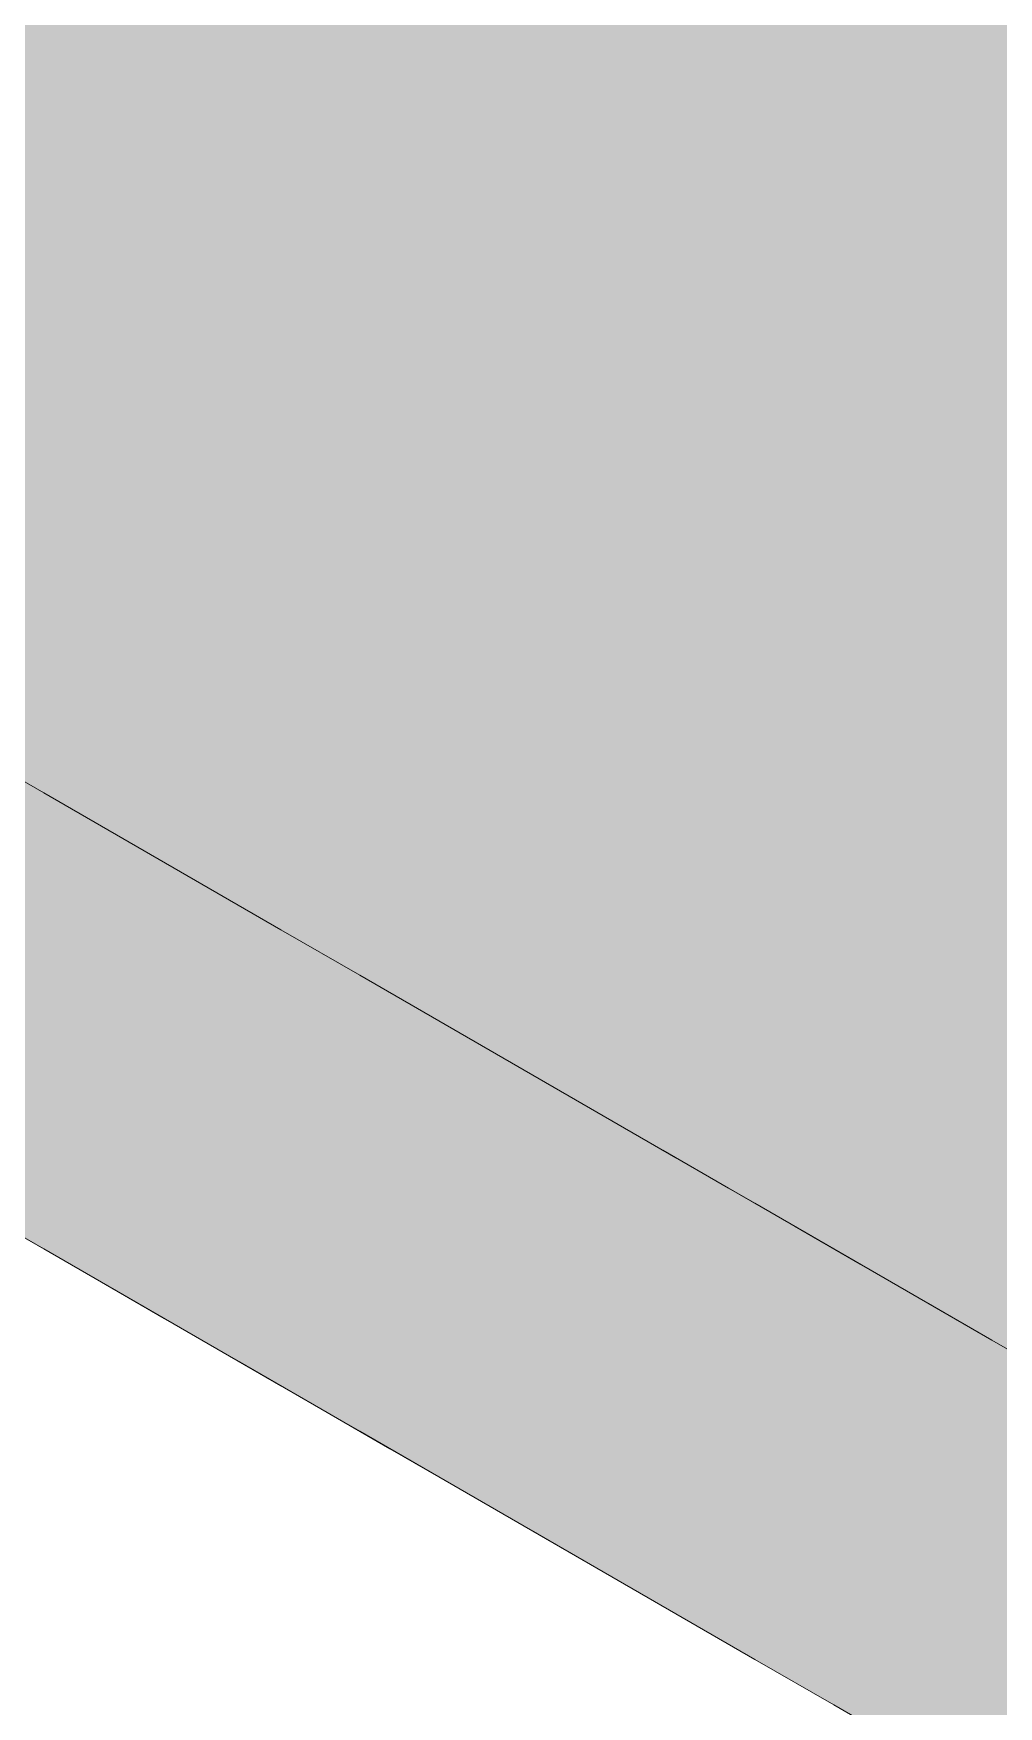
# Model space of a CAD drawing. Header units: metres. Extents: x 0 to 8.41, y 0 to 5.94.
# Drawn here: x 1.344 to 1.661, y 3.984 to 4.535 of the extents above; entities that cross this region are included whole.
import ezdxf

# ---------------------------------------------------------------- set-up
doc = ezdxf.new("R2010")
doc.units = ezdxf.units.M
doc.header["$LTSCALE"] = 0.25
doc.layers.add('ISO-3D', color=7, linetype='CONTINUOUS', lineweight=13)
doc.layers.add('ISO-3D-ARISTAS', color=250, linetype='CONTINUOUS', lineweight=13)

msp = doc.modelspace()

# ---------------------------------------------------------------- linework, layer by layer
at = {"layer": 'ISO-3D', "true_color": 0x9e9d98}
for points in [[(1.36186, 4.53169), (1.33712, 4.54598), (1.36186, 4.56064), (1.33712, 4.57492)], [(1.41135, 4.53207), (1.3866, 4.54635), (1.41135, 4.56102), (1.3866, 4.5753)], [(1.45094, 4.53437), (1.42496, 4.54937), (1.45094, 4.5625), (1.42496, 4.5775)], [(1.46083, 4.53244), (1.43609, 4.54673), (1.46083, 4.56139), (1.43609, 4.57568)], [(1.5029, 4.5325), (1.47692, 4.5475), (1.5029, 4.56062), (1.47692, 4.57562)], [(1.50723, 4.53461), (1.48558, 4.54711), (1.50723, 4.56355), (1.48558, 4.57605)], [(1.55053, 4.53313), (1.52888, 4.54562), (1.55053, 4.56125), (1.52888, 4.57375)], [(1.37299, 4.52312), (1.34701, 4.53812), (1.37299, 4.55125), (1.34701, 4.56625)], [(1.42496, 4.52125), (1.39897, 4.53625), (1.42496, 4.54937), (1.39897, 4.56438)], [(1.47692, 4.51938), (1.45094, 4.53437), (1.47692, 4.5475), (1.45094, 4.5625)], [(1.52888, 4.52211), (1.50723, 4.53461), (1.52888, 4.55105), (1.50723, 4.56355)], [(1.58084, 4.52105), (1.55486, 4.53605), (1.58084, 4.55), (1.55486, 4.565)], [(1.61548, 4.52375), (1.59383, 4.53625), (1.61548, 4.55187), (1.59383, 4.56438)], [(1.65878, 4.525), (1.6328, 4.54), (1.65878, 4.55167), (1.6328, 4.56667)], [(1.65878, 4.52687), (1.63713, 4.53937), (1.65878, 4.555), (1.63713, 4.5675)], [(1.3866, 4.51741), (1.36186, 4.53169), (1.3866, 4.54635), (1.36186, 4.56064)], [(1.43609, 4.51778), (1.41135, 4.53207), (1.43609, 4.54673), (1.41135, 4.56102)], [(1.48558, 4.51816), (1.46083, 4.53244), (1.48558, 4.54711), (1.46083, 4.56139)], [(1.52888, 4.5175), (1.5029, 4.5325), (1.52888, 4.54562), (1.5029, 4.56062)], [(1.57218, 4.52062), (1.55053, 4.53313), (1.57218, 4.54875), (1.55053, 4.56125)], [(1.34701, 4.51), (1.32103, 4.525), (1.34701, 4.53812), (1.32103, 4.55312)], [(1.39897, 4.50812), (1.37299, 4.52312), (1.39897, 4.53625), (1.37299, 4.55125)], [(1.6328, 4.52), (1.60682, 4.535), (1.6328, 4.54), (1.60682, 4.555)], [(1.63713, 4.51125), (1.61548, 4.52375), (1.63713, 4.53937), (1.61548, 4.55187)], [(1.68476, 4.51187), (1.65878, 4.52687), (1.68476, 4.54), (1.65878, 4.555)], [(1.68476, 4.51), (1.65878, 4.525), (1.68476, 4.53667), (1.65878, 4.55167)], [(1.36186, 4.50274), (1.33712, 4.51703), (1.36186, 4.53169), (1.33712, 4.54598)], [(1.41135, 4.50312), (1.3866, 4.51741), (1.41135, 4.53207), (1.3866, 4.54635)], [(1.45094, 4.50625), (1.42496, 4.52125), (1.45094, 4.53437), (1.42496, 4.54937)], [(1.46083, 4.5035), (1.43609, 4.51778), (1.46083, 4.53244), (1.43609, 4.54673)], [(1.5029, 4.50437), (1.47692, 4.51938), (1.5029, 4.5325), (1.47692, 4.5475)], [(1.50723, 4.50566), (1.48558, 4.51816), (1.50723, 4.53461), (1.48558, 4.54711)], [(1.55486, 4.50711), (1.52888, 4.52211), (1.55486, 4.53605), (1.52888, 4.55105)], [(1.59383, 4.50812), (1.57218, 4.52062), (1.59383, 4.53625), (1.57218, 4.54875)], [(1.60682, 4.50605), (1.58084, 4.52105), (1.60682, 4.535), (1.58084, 4.55)], [(1.55053, 4.505), (1.52888, 4.5175), (1.55053, 4.53313), (1.52888, 4.54562)], [(1.37299, 4.495), (1.34701, 4.51), (1.37299, 4.52312), (1.34701, 4.53812)], [(1.42496, 4.49313), (1.39897, 4.50812), (1.42496, 4.52125), (1.39897, 4.53625)], [(1.58084, 4.49211), (1.55486, 4.50711), (1.58084, 4.52105), (1.55486, 4.53605)], [(1.61548, 4.49562), (1.59383, 4.50812), (1.61548, 4.52375), (1.59383, 4.53625)], [(1.6328, 4.49105), (1.60682, 4.50605), (1.6328, 4.52), (1.60682, 4.535)], [(1.65878, 4.505), (1.6328, 4.52), (1.65878, 4.525), (1.6328, 4.54)], [(1.65878, 4.49875), (1.63713, 4.51125), (1.65878, 4.52687), (1.63713, 4.53937)], [(1.3866, 4.48846), (1.36186, 4.50274), (1.3866, 4.51741), (1.36186, 4.53169)], [(1.43609, 4.48883), (1.41135, 4.50312), (1.43609, 4.51778), (1.41135, 4.53207)], [(1.47692, 4.49125), (1.45094, 4.50625), (1.47692, 4.51938), (1.45094, 4.53437)], [(1.48558, 4.48921), (1.46083, 4.5035), (1.48558, 4.51816), (1.46083, 4.53244)], [(1.52888, 4.48937), (1.5029, 4.50437), (1.52888, 4.5175), (1.5029, 4.5325)], [(1.52888, 4.49316), (1.50723, 4.50566), (1.52888, 4.52211), (1.50723, 4.53461)], [(1.57218, 4.4925), (1.55053, 4.505), (1.57218, 4.52062), (1.55053, 4.53313)], [(1.34701, 4.48187), (1.32103, 4.49687), (1.34701, 4.51), (1.32103, 4.525)], [(1.63713, 4.48312), (1.61548, 4.49562), (1.63713, 4.51125), (1.61548, 4.52375)], [(1.68476, 4.48375), (1.65878, 4.49875), (1.68476, 4.51187), (1.65878, 4.52687)], [(1.68476, 4.49), (1.65878, 4.505), (1.68476, 4.51), (1.65878, 4.525)], [(1.39897, 4.48), (1.37299, 4.495), (1.39897, 4.50812), (1.37299, 4.52312)], [(1.45094, 4.47812), (1.42496, 4.49313), (1.45094, 4.50625), (1.42496, 4.52125)], [(1.5029, 4.47625), (1.47692, 4.49125), (1.5029, 4.50437), (1.47692, 4.51938)], [(1.55486, 4.47816), (1.52888, 4.49316), (1.55486, 4.50711), (1.52888, 4.52211)], [(1.59383, 4.48), (1.57218, 4.4925), (1.59383, 4.50812), (1.57218, 4.52062)], [(1.60682, 4.47711), (1.58084, 4.49211), (1.60682, 4.50605), (1.58084, 4.52105)], [(1.65878, 4.47605), (1.6328, 4.49105), (1.65878, 4.505), (1.6328, 4.52)], [(1.36186, 4.4738), (1.33712, 4.48808), (1.36186, 4.50274), (1.33712, 4.51703)], [(1.41135, 4.47417), (1.3866, 4.48846), (1.41135, 4.50312), (1.3866, 4.51741)], [(1.46083, 4.47455), (1.43609, 4.48883), (1.46083, 4.5035), (1.43609, 4.51778)], [(1.50723, 4.47671), (1.48558, 4.48921), (1.50723, 4.50566), (1.48558, 4.51816)], [(1.55053, 4.47687), (1.52888, 4.48937), (1.55053, 4.505), (1.52888, 4.5175)], [(1.37299, 4.46687), (1.34701, 4.48187), (1.37299, 4.495), (1.34701, 4.51)], [(1.42496, 4.465), (1.39897, 4.48), (1.42496, 4.49313), (1.39897, 4.50812)], [(1.61548, 4.4675), (1.59383, 4.48), (1.61548, 4.49562), (1.59383, 4.50812)], [(1.65878, 4.47063), (1.63713, 4.48312), (1.65878, 4.49875), (1.63713, 4.51125)], [(1.3866, 4.45951), (1.36186, 4.4738), (1.3866, 4.48846), (1.36186, 4.50274)], [(1.43609, 4.45989), (1.41135, 4.47417), (1.43609, 4.48883), (1.41135, 4.50312)], [(1.47692, 4.46312), (1.45094, 4.47812), (1.47692, 4.49125), (1.45094, 4.50625)], [(1.48558, 4.46026), (1.46083, 4.47455), (1.48558, 4.48921), (1.46083, 4.5035)], [(1.52888, 4.46125), (1.5029, 4.47625), (1.52888, 4.48937), (1.5029, 4.50437)], [(1.52888, 4.46421), (1.50723, 4.47671), (1.52888, 4.49316), (1.50723, 4.50566)], [(1.57218, 4.46437), (1.55053, 4.47687), (1.57218, 4.4925), (1.55053, 4.505)], [(1.58084, 4.46316), (1.55486, 4.47816), (1.58084, 4.49211), (1.55486, 4.50711)], [(1.6328, 4.46211), (1.60682, 4.47711), (1.6328, 4.49105), (1.60682, 4.50605)], [(1.68476, 4.46105), (1.65878, 4.47605), (1.68476, 4.49), (1.65878, 4.505)], [(1.34701, 4.45375), (1.32103, 4.46875), (1.34701, 4.48187), (1.32103, 4.49687)], [(1.68476, 4.45562), (1.65878, 4.47063), (1.68476, 4.48375), (1.65878, 4.49875)], [(1.39897, 4.45187), (1.37299, 4.46687), (1.39897, 4.48), (1.37299, 4.495)], [(1.45094, 4.45), (1.42496, 4.465), (1.45094, 4.47812), (1.42496, 4.49313)], [(1.5029, 4.44813), (1.47692, 4.46312), (1.5029, 4.47625), (1.47692, 4.49125)], [(1.55486, 4.44921), (1.52888, 4.46421), (1.55486, 4.47816), (1.52888, 4.49316)], [(1.59383, 4.45187), (1.57218, 4.46437), (1.59383, 4.48), (1.57218, 4.4925)], [(1.60682, 4.44816), (1.58084, 4.46316), (1.60682, 4.47711), (1.58084, 4.49211)], [(1.63713, 4.455), (1.61548, 4.4675), (1.63713, 4.48312), (1.61548, 4.49562)], [(1.65878, 4.44711), (1.6328, 4.46211), (1.65878, 4.47605), (1.6328, 4.49105)], [(1.36186, 4.44485), (1.33712, 4.45914), (1.36186, 4.4738), (1.33712, 4.48808)], [(1.41135, 4.44523), (1.3866, 4.45951), (1.41135, 4.47417), (1.3866, 4.48846)], [(1.46083, 4.4456), (1.43609, 4.45989), (1.46083, 4.47455), (1.43609, 4.48883)], [(1.50723, 4.44776), (1.48558, 4.46026), (1.50723, 4.47671), (1.48558, 4.48921)], [(1.55053, 4.44875), (1.52888, 4.46125), (1.55053, 4.47687), (1.52888, 4.48937)], [(1.37299, 4.43875), (1.34701, 4.45375), (1.37299, 4.46687), (1.34701, 4.48187)], [(1.42496, 4.43687), (1.39897, 4.45187), (1.42496, 4.465), (1.39897, 4.48)], [(1.61548, 4.43938), (1.59383, 4.45187), (1.61548, 4.4675), (1.59383, 4.48)], [(1.65878, 4.4425), (1.63713, 4.455), (1.65878, 4.47063), (1.63713, 4.48312)], [(1.47692, 4.435), (1.45094, 4.45), (1.47692, 4.46312), (1.45094, 4.47812)], [(1.48558, 4.43132), (1.46083, 4.4456), (1.48558, 4.46026), (1.46083, 4.47455)], [(1.52888, 4.43312), (1.5029, 4.44813), (1.52888, 4.46125), (1.5029, 4.47625)], [(1.52888, 4.43526), (1.50723, 4.44776), (1.52888, 4.46421), (1.50723, 4.47671)], [(1.57218, 4.43625), (1.55053, 4.44875), (1.57218, 4.46437), (1.55053, 4.47687)], [(1.58084, 4.43421), (1.55486, 4.44921), (1.58084, 4.46316), (1.55486, 4.47816)], [(1.6328, 4.43316), (1.60682, 4.44816), (1.6328, 4.46211), (1.60682, 4.47711)], [(1.68476, 4.43211), (1.65878, 4.44711), (1.68476, 4.46105), (1.65878, 4.47605)], [(1.34701, 4.42563), (1.32103, 4.44062), (1.34701, 4.45375), (1.32103, 4.46875)], [(1.3866, 4.43056), (1.36186, 4.44485), (1.3866, 4.45951), (1.36186, 4.4738)], [(1.43609, 4.43094), (1.41135, 4.44523), (1.43609, 4.45989), (1.41135, 4.47417)], [(1.68476, 4.4275), (1.65878, 4.4425), (1.68476, 4.45562), (1.65878, 4.47063)], [(1.39897, 4.42375), (1.37299, 4.43875), (1.39897, 4.45187), (1.37299, 4.46687)], [(1.45094, 4.42188), (1.42496, 4.43687), (1.45094, 4.45), (1.42496, 4.465)], [(1.55486, 4.42026), (1.52888, 4.43526), (1.55486, 4.44921), (1.52888, 4.46421)], [(1.59383, 4.42375), (1.57218, 4.43625), (1.59383, 4.45187), (1.57218, 4.46437)], [(1.63713, 4.42687), (1.61548, 4.43938), (1.63713, 4.455), (1.61548, 4.4675)], [(1.36186, 4.4159), (1.33712, 4.43019), (1.36186, 4.44485), (1.33712, 4.45914)], [(1.41135, 4.41628), (1.3866, 4.43056), (1.41135, 4.44523), (1.3866, 4.45951)], [(1.46083, 4.41665), (1.43609, 4.43094), (1.46083, 4.4456), (1.43609, 4.45989)], [(1.5029, 4.42), (1.47692, 4.435), (1.5029, 4.44813), (1.47692, 4.46312)], [(1.50723, 4.41882), (1.48558, 4.43132), (1.50723, 4.44776), (1.48558, 4.46026)], [(1.55053, 4.42062), (1.52888, 4.43312), (1.55053, 4.44875), (1.52888, 4.46125)], [(1.60682, 4.41921), (1.58084, 4.43421), (1.60682, 4.44816), (1.58084, 4.46316)], [(1.65878, 4.41816), (1.6328, 4.43316), (1.65878, 4.44711), (1.6328, 4.46211)], [(1.37299, 4.41062), (1.34701, 4.42563), (1.37299, 4.43875), (1.34701, 4.45375)], [(1.65878, 4.41437), (1.63713, 4.42687), (1.65878, 4.4425), (1.63713, 4.455)], [(1.42496, 4.40875), (1.39897, 4.42375), (1.42496, 4.43687), (1.39897, 4.45187)], [(1.47692, 4.40687), (1.45094, 4.42188), (1.47692, 4.435), (1.45094, 4.45)], [(1.52888, 4.405), (1.5029, 4.42), (1.52888, 4.43312), (1.5029, 4.44813)], [(1.52888, 4.40632), (1.50723, 4.41882), (1.52888, 4.43526), (1.50723, 4.44776)], [(1.57218, 4.40813), (1.55053, 4.42062), (1.57218, 4.43625), (1.55053, 4.44875)], [(1.58084, 4.40526), (1.55486, 4.42026), (1.58084, 4.43421), (1.55486, 4.44921)], [(1.61548, 4.41125), (1.59383, 4.42375), (1.61548, 4.43938), (1.59383, 4.45187)], [(1.6328, 4.40421), (1.60682, 4.41921), (1.6328, 4.43316), (1.60682, 4.44816)], [(1.68476, 4.40316), (1.65878, 4.41816), (1.68476, 4.43211), (1.65878, 4.44711)], [(1.3866, 4.40162), (1.36186, 4.4159), (1.3866, 4.43056), (1.36186, 4.44485)], [(1.43609, 4.40199), (1.41135, 4.41628), (1.43609, 4.43094), (1.41135, 4.44523)], [(1.48558, 4.40237), (1.46083, 4.41665), (1.48558, 4.43132), (1.46083, 4.4456)], [(1.68476, 4.39938), (1.65878, 4.41437), (1.68476, 4.4275), (1.65878, 4.4425)], [(1.34701, 4.3975), (1.32103, 4.4125), (1.34701, 4.42563), (1.32103, 4.44062)], [(1.39897, 4.39562), (1.37299, 4.41062), (1.39897, 4.42375), (1.37299, 4.43875)], [(1.45094, 4.39375), (1.42496, 4.40875), (1.45094, 4.42188), (1.42496, 4.43687)], [(1.59383, 4.39562), (1.57218, 4.40813), (1.59383, 4.42375), (1.57218, 4.43625)], [(1.63713, 4.39875), (1.61548, 4.41125), (1.63713, 4.42687), (1.61548, 4.43938)], [(1.36186, 4.38695), (1.33712, 4.40124), (1.36186, 4.4159), (1.33712, 4.43019)], [(1.41135, 4.38733), (1.3866, 4.40162), (1.41135, 4.41628), (1.3866, 4.43056)], [(1.46083, 4.38771), (1.43609, 4.40199), (1.46083, 4.41665), (1.43609, 4.43094)], [(1.5029, 4.39187), (1.47692, 4.40687), (1.5029, 4.42), (1.47692, 4.435)], [(1.50723, 4.38987), (1.48558, 4.40237), (1.50723, 4.41882), (1.48558, 4.43132)], [(1.55486, 4.39132), (1.52888, 4.40632), (1.55486, 4.42026), (1.52888, 4.43526)], [(1.55053, 4.3925), (1.52888, 4.405), (1.55053, 4.42062), (1.52888, 4.43312)], [(1.60682, 4.39026), (1.58084, 4.40526), (1.60682, 4.41921), (1.58084, 4.43421)], [(1.65878, 4.38921), (1.6328, 4.40421), (1.65878, 4.41816), (1.6328, 4.43316)], [(1.37299, 4.3825), (1.34701, 4.3975), (1.37299, 4.41062), (1.34701, 4.42563)], [(1.65878, 4.38625), (1.63713, 4.39875), (1.65878, 4.41437), (1.63713, 4.42687)], [(1.42496, 4.38062), (1.39897, 4.39562), (1.42496, 4.40875), (1.39897, 4.42375)], [(1.47692, 4.37875), (1.45094, 4.39375), (1.47692, 4.40687), (1.45094, 4.42188)], [(1.52888, 4.37688), (1.5029, 4.39187), (1.52888, 4.405), (1.5029, 4.42)], [(1.57218, 4.38), (1.55053, 4.3925), (1.57218, 4.40813), (1.55053, 4.42062)], [(1.58084, 4.37632), (1.55486, 4.39132), (1.58084, 4.40526), (1.55486, 4.42026)], [(1.61548, 4.38312), (1.59383, 4.39562), (1.61548, 4.41125), (1.59383, 4.42375)], [(1.6328, 4.37526), (1.60682, 4.39026), (1.6328, 4.40421), (1.60682, 4.41921)], [(1.3866, 4.37267), (1.36186, 4.38695), (1.3866, 4.40162), (1.36186, 4.4159)], [(1.43609, 4.37305), (1.41135, 4.38733), (1.43609, 4.40199), (1.41135, 4.41628)], [(1.48558, 4.37342), (1.46083, 4.38771), (1.48558, 4.40237), (1.46083, 4.41665)], [(1.52888, 4.37737), (1.50723, 4.38987), (1.52888, 4.40632), (1.50723, 4.41882)], [(1.68476, 4.37421), (1.65878, 4.38921), (1.68476, 4.40316), (1.65878, 4.41816)], [(1.68476, 4.37125), (1.65878, 4.38625), (1.68476, 4.39938), (1.65878, 4.41437)], [(1.34701, 4.36937), (1.32103, 4.38437), (1.34701, 4.3975), (1.32103, 4.4125)], [(1.39897, 4.3675), (1.37299, 4.3825), (1.39897, 4.39562), (1.37299, 4.41062)], [(1.45094, 4.36562), (1.42496, 4.38062), (1.45094, 4.39375), (1.42496, 4.40875)], [(1.63713, 4.37062), (1.61548, 4.38312), (1.63713, 4.39875), (1.61548, 4.41125)], [(1.5029, 4.36375), (1.47692, 4.37875), (1.5029, 4.39187), (1.47692, 4.40687)], [(1.55486, 4.36237), (1.52888, 4.37737), (1.55486, 4.39132), (1.52888, 4.40632)], [(1.55053, 4.36437), (1.52888, 4.37688), (1.55053, 4.3925), (1.52888, 4.405)], [(1.59383, 4.3675), (1.57218, 4.38), (1.59383, 4.39562), (1.57218, 4.40813)], [(1.60682, 4.36132), (1.58084, 4.37632), (1.60682, 4.39026), (1.58084, 4.40526)], [(1.65878, 4.36026), (1.6328, 4.37526), (1.65878, 4.38921), (1.6328, 4.40421)], [(1.36186, 4.35801), (1.33712, 4.37229), (1.36186, 4.38695), (1.33712, 4.40124)], [(1.37299, 4.35437), (1.34701, 4.36937), (1.37299, 4.3825), (1.34701, 4.3975)], [(1.41135, 4.35838), (1.3866, 4.37267), (1.41135, 4.38733), (1.3866, 4.40162)], [(1.46083, 4.35876), (1.43609, 4.37305), (1.46083, 4.38771), (1.43609, 4.40199)], [(1.50723, 4.36092), (1.48558, 4.37342), (1.50723, 4.38987), (1.48558, 4.40237)], [(1.65878, 4.35812), (1.63713, 4.37062), (1.65878, 4.38625), (1.63713, 4.39875)], [(1.42496, 4.3525), (1.39897, 4.3675), (1.42496, 4.38062), (1.39897, 4.39562)], [(1.47692, 4.35062), (1.45094, 4.36562), (1.47692, 4.37875), (1.45094, 4.39375)], [(1.52888, 4.34875), (1.5029, 4.36375), (1.52888, 4.37688), (1.5029, 4.39187)], [(1.57218, 4.35187), (1.55053, 4.36437), (1.57218, 4.38), (1.55053, 4.3925)], [(1.61548, 4.355), (1.59383, 4.3675), (1.61548, 4.38312), (1.59383, 4.39562)], [(1.3866, 4.34372), (1.36186, 4.35801), (1.3866, 4.37267), (1.36186, 4.38695)], [(1.43609, 4.3441), (1.41135, 4.35838), (1.43609, 4.37305), (1.41135, 4.38733)], [(1.48558, 4.34447), (1.46083, 4.35876), (1.48558, 4.37342), (1.46083, 4.38771)], [(1.52888, 4.34842), (1.50723, 4.36092), (1.52888, 4.37737), (1.50723, 4.38987)], [(1.58084, 4.34737), (1.55486, 4.36237), (1.58084, 4.37632), (1.55486, 4.39132)], [(1.6328, 4.34632), (1.60682, 4.36132), (1.6328, 4.37526), (1.60682, 4.39026)], [(1.68476, 4.34526), (1.65878, 4.36026), (1.68476, 4.37421), (1.65878, 4.38921)], [(1.68476, 4.34312), (1.65878, 4.35812), (1.68476, 4.37125), (1.65878, 4.38625)], [(1.34701, 4.34125), (1.32103, 4.35625), (1.34701, 4.36937), (1.32103, 4.38437)], [(1.39897, 4.33937), (1.37299, 4.35437), (1.39897, 4.3675), (1.37299, 4.3825)], [(1.45094, 4.3375), (1.42496, 4.3525), (1.45094, 4.36562), (1.42496, 4.38062)], [(1.63713, 4.3425), (1.61548, 4.355), (1.63713, 4.37062), (1.61548, 4.38312)], [(1.5029, 4.33562), (1.47692, 4.35062), (1.5029, 4.36375), (1.47692, 4.37875)], [(1.55486, 4.33342), (1.52888, 4.34842), (1.55486, 4.36237), (1.52888, 4.37737)], [(1.55053, 4.33625), (1.52888, 4.34875), (1.55053, 4.36437), (1.52888, 4.37688)], [(1.59383, 4.33937), (1.57218, 4.35187), (1.59383, 4.3675), (1.57218, 4.38)], [(1.60682, 4.33237), (1.58084, 4.34737), (1.60682, 4.36132), (1.58084, 4.37632)], [(1.65878, 4.33132), (1.6328, 4.34632), (1.65878, 4.36026), (1.6328, 4.37526)], [(1.36186, 4.32906), (1.33712, 4.34335), (1.36186, 4.35801), (1.33712, 4.37229)], [(1.41135, 4.32944), (1.3866, 4.34372), (1.41135, 4.35838), (1.3866, 4.37267)], [(1.46083, 4.32981), (1.43609, 4.3441), (1.46083, 4.35876), (1.43609, 4.37305)], [(1.50723, 4.33197), (1.48558, 4.34447), (1.50723, 4.36092), (1.48558, 4.37342)], [(1.65878, 4.33), (1.63713, 4.3425), (1.65878, 4.35812), (1.63713, 4.37062)], [(1.37299, 4.32625), (1.34701, 4.34125), (1.37299, 4.35437), (1.34701, 4.36937)], [(1.42496, 4.32437), (1.39897, 4.33937), (1.42496, 4.3525), (1.39897, 4.3675)], [(1.47692, 4.3225), (1.45094, 4.3375), (1.47692, 4.35062), (1.45094, 4.36562)], [(1.57218, 4.32375), (1.55053, 4.33625), (1.57218, 4.35187), (1.55053, 4.36437)], [(1.61548, 4.32687), (1.59383, 4.33937), (1.61548, 4.355), (1.59383, 4.3675)], [(1.48558, 4.31553), (1.46083, 4.32981), (1.48558, 4.34447), (1.46083, 4.35876)], [(1.52888, 4.32062), (1.5029, 4.33562), (1.52888, 4.34875), (1.5029, 4.36375)], [(1.52888, 4.31947), (1.50723, 4.33197), (1.52888, 4.34842), (1.50723, 4.36092)], [(1.58084, 4.31842), (1.55486, 4.33342), (1.58084, 4.34737), (1.55486, 4.36237)], [(1.6328, 4.31737), (1.60682, 4.33237), (1.6328, 4.34632), (1.60682, 4.36132)], [(1.68476, 4.31632), (1.65878, 4.33132), (1.68476, 4.34526), (1.65878, 4.36026)], [(1.34701, 4.31312), (1.32103, 4.32812), (1.34701, 4.34125), (1.32103, 4.35625)], [(1.3866, 4.31477), (1.36186, 4.32906), (1.3866, 4.34372), (1.36186, 4.35801)], [(1.39897, 4.31125), (1.37299, 4.32625), (1.39897, 4.33937), (1.37299, 4.35437)], [(1.43609, 4.31515), (1.41135, 4.32944), (1.43609, 4.3441), (1.41135, 4.35838)], [(1.63713, 4.31438), (1.61548, 4.32687), (1.63713, 4.3425), (1.61548, 4.355)], [(1.68476, 4.315), (1.65878, 4.33), (1.68476, 4.34312), (1.65878, 4.35812)], [(1.45094, 4.30937), (1.42496, 4.32437), (1.45094, 4.3375), (1.42496, 4.3525)], [(1.5029, 4.3075), (1.47692, 4.3225), (1.5029, 4.33562), (1.47692, 4.35062)], [(1.55053, 4.30812), (1.52888, 4.32062), (1.55053, 4.33625), (1.52888, 4.34875)], [(1.55486, 4.30447), (1.52888, 4.31947), (1.55486, 4.33342), (1.52888, 4.34842)], [(1.59383, 4.31125), (1.57218, 4.32375), (1.59383, 4.33937), (1.57218, 4.35187)], [(1.36186, 4.30011), (1.33712, 4.3144), (1.36186, 4.32906), (1.33712, 4.34335)], [(1.41135, 4.30049), (1.3866, 4.31477), (1.41135, 4.32944), (1.3866, 4.34372)], [(1.46083, 4.30086), (1.43609, 4.31515), (1.46083, 4.32981), (1.43609, 4.3441)], [(1.50723, 4.30303), (1.48558, 4.31553), (1.50723, 4.33197), (1.48558, 4.34447)], [(1.60682, 4.30342), (1.58084, 4.31842), (1.60682, 4.33237), (1.58084, 4.34737)], [(1.65878, 4.30237), (1.6328, 4.31737), (1.65878, 4.33132), (1.6328, 4.34632)], [(1.65878, 4.30187), (1.63713, 4.31438), (1.65878, 4.33), (1.63713, 4.3425)], [(1.37299, 4.29812), (1.34701, 4.31312), (1.37299, 4.32625), (1.34701, 4.34125)], [(1.42496, 4.29625), (1.39897, 4.31125), (1.42496, 4.32437), (1.39897, 4.33937)], [(1.47692, 4.29437), (1.45094, 4.30937), (1.47692, 4.3225), (1.45094, 4.3375)], [(1.61548, 4.29875), (1.59383, 4.31125), (1.61548, 4.32687), (1.59383, 4.33937)], [(1.52888, 4.2925), (1.5029, 4.3075), (1.52888, 4.32062), (1.5029, 4.33562)], [(1.52888, 4.29053), (1.50723, 4.30303), (1.52888, 4.31947), (1.50723, 4.33197)], [(1.57218, 4.29562), (1.55053, 4.30812), (1.57218, 4.32375), (1.55053, 4.33625)], [(1.58084, 4.28947), (1.55486, 4.30447), (1.58084, 4.31842), (1.55486, 4.33342)], [(1.6328, 4.28842), (1.60682, 4.30342), (1.6328, 4.31737), (1.60682, 4.33237)], [(1.68476, 4.28737), (1.65878, 4.30237), (1.68476, 4.31632), (1.65878, 4.33132)], [(1.34701, 4.285), (1.32103, 4.3), (1.34701, 4.31312), (1.32103, 4.32812)], [(1.3866, 4.28583), (1.36186, 4.30011), (1.3866, 4.31477), (1.36186, 4.32906)], [(1.39897, 4.28313), (1.37299, 4.29812), (1.39897, 4.31125), (1.37299, 4.32625)], [(1.43609, 4.2862), (1.41135, 4.30049), (1.43609, 4.31515), (1.41135, 4.32944)], [(1.48558, 4.28658), (1.46083, 4.30086), (1.48558, 4.31553), (1.46083, 4.32981)], [(1.63713, 4.28625), (1.61548, 4.29875), (1.63713, 4.31438), (1.61548, 4.32687)], [(1.68476, 4.28687), (1.65878, 4.30187), (1.68476, 4.315), (1.65878, 4.33)], [(1.45094, 4.28125), (1.42496, 4.29625), (1.45094, 4.30937), (1.42496, 4.32437)], [(1.5029, 4.27937), (1.47692, 4.29437), (1.5029, 4.3075), (1.47692, 4.3225)], [(1.55053, 4.28), (1.52888, 4.2925), (1.55053, 4.30812), (1.52888, 4.32062)], [(1.59383, 4.28313), (1.57218, 4.29562), (1.59383, 4.31125), (1.57218, 4.32375)], [(1.41135, 4.27154), (1.3866, 4.28583), (1.41135, 4.30049), (1.3866, 4.31477)], [(1.46083, 4.27192), (1.43609, 4.2862), (1.46083, 4.30086), (1.43609, 4.31515)], [(1.50723, 4.27408), (1.48558, 4.28658), (1.50723, 4.30303), (1.48558, 4.31553)], [(1.55486, 4.27553), (1.52888, 4.29053), (1.55486, 4.30447), (1.52888, 4.31947)], [(1.60682, 4.27447), (1.58084, 4.28947), (1.60682, 4.30342), (1.58084, 4.31842)], [(1.65878, 4.27342), (1.6328, 4.28842), (1.65878, 4.30237), (1.6328, 4.31737)], [(1.36186, 4.27117), (1.33712, 4.28545), (1.36186, 4.30011), (1.33712, 4.3144)], [(1.37299, 4.27), (1.34701, 4.285), (1.37299, 4.29812), (1.34701, 4.31312)], [(1.42496, 4.26812), (1.39897, 4.28313), (1.42496, 4.29625), (1.39897, 4.31125)], [(1.47692, 4.26625), (1.45094, 4.28125), (1.47692, 4.29437), (1.45094, 4.30937)], [(1.61548, 4.27062), (1.59383, 4.28313), (1.61548, 4.29875), (1.59383, 4.31125)], [(1.65878, 4.27375), (1.63713, 4.28625), (1.65878, 4.30187), (1.63713, 4.31438)], [(1.52888, 4.26437), (1.5029, 4.27937), (1.52888, 4.2925), (1.5029, 4.3075)], [(1.57218, 4.2675), (1.55053, 4.28), (1.57218, 4.29562), (1.55053, 4.30812)], [(1.58084, 4.26053), (1.55486, 4.27553), (1.58084, 4.28947), (1.55486, 4.30447)], [(1.3866, 4.25688), (1.36186, 4.27117), (1.3866, 4.28583), (1.36186, 4.30011)], [(1.39897, 4.255), (1.37299, 4.27), (1.39897, 4.28313), (1.37299, 4.29812)], [(1.43609, 4.25726), (1.41135, 4.27154), (1.43609, 4.2862), (1.41135, 4.30049)], [(1.48558, 4.25763), (1.46083, 4.27192), (1.48558, 4.28658), (1.46083, 4.30086)], [(1.52888, 4.26158), (1.50723, 4.27408), (1.52888, 4.29053), (1.50723, 4.30303)], [(1.6328, 4.25947), (1.60682, 4.27447), (1.6328, 4.28842), (1.60682, 4.30342)], [(1.63713, 4.25812), (1.61548, 4.27062), (1.63713, 4.28625), (1.61548, 4.29875)], [(1.68476, 4.25842), (1.65878, 4.27342), (1.68476, 4.28737), (1.65878, 4.30237)], [(1.68476, 4.25875), (1.65878, 4.27375), (1.68476, 4.28687), (1.65878, 4.30187)], [(1.45094, 4.25312), (1.42496, 4.26812), (1.45094, 4.28125), (1.42496, 4.29625)], [(1.5029, 4.25125), (1.47692, 4.26625), (1.5029, 4.27937), (1.47692, 4.29437)], [(1.59383, 4.255), (1.57218, 4.2675), (1.59383, 4.28313), (1.57218, 4.29562)], [(1.55053, 4.25188), (1.52888, 4.26437), (1.55053, 4.28), (1.52888, 4.2925)], [(1.55486, 4.24658), (1.52888, 4.26158), (1.55486, 4.27553), (1.52888, 4.29053)], [(1.60682, 4.24553), (1.58084, 4.26053), (1.60682, 4.27447), (1.58084, 4.28947)], [(1.65878, 4.24447), (1.6328, 4.25947), (1.65878, 4.27342), (1.6328, 4.28842)], [(1.36186, 4.24222), (1.33712, 4.2565), (1.36186, 4.27117), (1.33712, 4.28545)], [(1.41135, 4.24259), (1.3866, 4.25688), (1.41135, 4.27154), (1.3866, 4.28583)], [(1.42496, 4.24), (1.39897, 4.255), (1.42496, 4.26812), (1.39897, 4.28313)], [(1.46083, 4.24297), (1.43609, 4.25726), (1.46083, 4.27192), (1.43609, 4.2862)], [(1.50723, 4.24513), (1.48558, 4.25763), (1.50723, 4.27408), (1.48558, 4.28658)], [(1.61548, 4.2425), (1.59383, 4.255), (1.61548, 4.27062), (1.59383, 4.28313)], [(1.65878, 4.24562), (1.63713, 4.25812), (1.65878, 4.27375), (1.63713, 4.28625)], [(1.47692, 4.23813), (1.45094, 4.25312), (1.47692, 4.26625), (1.45094, 4.28125)], [(1.52888, 4.23625), (1.5029, 4.25125), (1.52888, 4.26437), (1.5029, 4.27937)], [(1.57218, 4.23937), (1.55053, 4.25188), (1.57218, 4.2675), (1.55053, 4.28)], [(1.3866, 4.22793), (1.36186, 4.24222), (1.3866, 4.25688), (1.36186, 4.27117)], [(1.43609, 4.22831), (1.41135, 4.24259), (1.43609, 4.25726), (1.41135, 4.27154)], [(1.48558, 4.22868), (1.46083, 4.24297), (1.48558, 4.25763), (1.46083, 4.27192)], [(1.52888, 4.23263), (1.50723, 4.24513), (1.52888, 4.26158), (1.50723, 4.27408)], [(1.58084, 4.23158), (1.55486, 4.24658), (1.58084, 4.26053), (1.55486, 4.27553)], [(1.6328, 4.23053), (1.60682, 4.24553), (1.6328, 4.25947), (1.60682, 4.27447)], [(1.63713, 4.23), (1.61548, 4.2425), (1.63713, 4.25812), (1.61548, 4.27062)], [(1.68476, 4.23062), (1.65878, 4.24562), (1.68476, 4.25875), (1.65878, 4.27375)], [(1.68476, 4.22947), (1.65878, 4.24447), (1.68476, 4.25842), (1.65878, 4.27342)], [(1.45094, 4.225), (1.42496, 4.24), (1.45094, 4.25312), (1.42496, 4.26812)], [(1.5029, 4.22312), (1.47692, 4.23813), (1.5029, 4.25125), (1.47692, 4.26625)], [(1.59383, 4.22687), (1.57218, 4.23937), (1.59383, 4.255), (1.57218, 4.2675)], [(1.55053, 4.22375), (1.52888, 4.23625), (1.55053, 4.25188), (1.52888, 4.26437)], [(1.55486, 4.21763), (1.52888, 4.23263), (1.55486, 4.24658), (1.52888, 4.26158)], [(1.60682, 4.21658), (1.58084, 4.23158), (1.60682, 4.24553), (1.58084, 4.26053)], [(1.36186, 4.21327), (1.33712, 4.22756), (1.36186, 4.24222), (1.33712, 4.2565)], [(1.41135, 4.21365), (1.3866, 4.22793), (1.41135, 4.24259), (1.3866, 4.25688)], [(1.46083, 4.21402), (1.43609, 4.22831), (1.46083, 4.24297), (1.43609, 4.25726)], [(1.50723, 4.21618), (1.48558, 4.22868), (1.50723, 4.24513), (1.48558, 4.25763)], [(1.61548, 4.21437), (1.59383, 4.22687), (1.61548, 4.2425), (1.59383, 4.255)], [(1.65878, 4.21553), (1.6328, 4.23053), (1.65878, 4.24447), (1.6328, 4.25947)], [(1.65878, 4.2175), (1.63713, 4.23), (1.65878, 4.24562), (1.63713, 4.25812)], [(1.47692, 4.21), (1.45094, 4.225), (1.47692, 4.23813), (1.45094, 4.25312)], [(1.52888, 4.20812), (1.5029, 4.22312), (1.52888, 4.23625), (1.5029, 4.25125)], [(1.57218, 4.21125), (1.55053, 4.22375), (1.57218, 4.23937), (1.55053, 4.25188)], [(1.52888, 4.20368), (1.50723, 4.21618), (1.52888, 4.23263), (1.50723, 4.24513)], [(1.58084, 4.20263), (1.55486, 4.21763), (1.58084, 4.23158), (1.55486, 4.24658)], [(1.6328, 4.20158), (1.60682, 4.21658), (1.6328, 4.23053), (1.60682, 4.24553)], [(1.68476, 4.2025), (1.65878, 4.2175), (1.68476, 4.23062), (1.65878, 4.24562)], [(1.68476, 4.20053), (1.65878, 4.21553), (1.68476, 4.22947), (1.65878, 4.24447)], [(1.3866, 4.19898), (1.36186, 4.21327), (1.3866, 4.22793), (1.36186, 4.24222)], [(1.43609, 4.19936), (1.41135, 4.21365), (1.43609, 4.22831), (1.41135, 4.24259)], [(1.48558, 4.19974), (1.46083, 4.21402), (1.48558, 4.22868), (1.46083, 4.24297)], [(1.5029, 4.195), (1.47692, 4.21), (1.5029, 4.22312), (1.47692, 4.23813)], [(1.59383, 4.19875), (1.57218, 4.21125), (1.59383, 4.22687), (1.57218, 4.23937)], [(1.63713, 4.20187), (1.61548, 4.21437), (1.63713, 4.23), (1.61548, 4.2425)], [(1.55053, 4.19562), (1.52888, 4.20812), (1.55053, 4.22375), (1.52888, 4.23625)], [(1.55486, 4.18868), (1.52888, 4.20368), (1.55486, 4.21763), (1.52888, 4.23263)], [(1.36186, 4.18432), (1.33712, 4.19861), (1.36186, 4.21327), (1.33712, 4.22756)], [(1.41135, 4.1847), (1.3866, 4.19898), (1.41135, 4.21365), (1.3866, 4.22793)], [(1.46083, 4.18508), (1.43609, 4.19936), (1.46083, 4.21402), (1.43609, 4.22831)], [(1.50723, 4.18724), (1.48558, 4.19974), (1.50723, 4.21618), (1.48558, 4.22868)], [(1.60682, 4.18763), (1.58084, 4.20263), (1.60682, 4.21658), (1.58084, 4.23158)], [(1.61548, 4.18625), (1.59383, 4.19875), (1.61548, 4.21437), (1.59383, 4.22687)], [(1.65878, 4.18658), (1.6328, 4.20158), (1.65878, 4.21553), (1.6328, 4.23053)], [(1.65878, 4.18938), (1.63713, 4.20187), (1.65878, 4.2175), (1.63713, 4.23)], [(1.52888, 4.18), (1.5029, 4.195), (1.52888, 4.20812), (1.5029, 4.22312)], [(1.57218, 4.18312), (1.55053, 4.19562), (1.57218, 4.21125), (1.55053, 4.22375)], [(1.52888, 4.17474), (1.50723, 4.18724), (1.52888, 4.20368), (1.50723, 4.21618)], [(1.58084, 4.17368), (1.55486, 4.18868), (1.58084, 4.20263), (1.55486, 4.21763)], [(1.6328, 4.17263), (1.60682, 4.18763), (1.6328, 4.20158), (1.60682, 4.21658)], [(1.68476, 4.17437), (1.65878, 4.18938), (1.68476, 4.2025), (1.65878, 4.2175)], [(1.68476, 4.17158), (1.65878, 4.18658), (1.68476, 4.20053), (1.65878, 4.21553)], [(1.3866, 4.17004), (1.36186, 4.18432), (1.3866, 4.19898), (1.36186, 4.21327)], [(1.43609, 4.17041), (1.41135, 4.1847), (1.43609, 4.19936), (1.41135, 4.21365)], [(1.48558, 4.17079), (1.46083, 4.18508), (1.48558, 4.19974), (1.46083, 4.21402)], [(1.59383, 4.17062), (1.57218, 4.18312), (1.59383, 4.19875), (1.57218, 4.21125)], [(1.63713, 4.17375), (1.61548, 4.18625), (1.63713, 4.20187), (1.61548, 4.21437)], [(1.55053, 4.1675), (1.52888, 4.18), (1.55053, 4.19562), (1.52888, 4.20812)], [(1.46083, 4.15613), (1.43609, 4.17041), (1.46083, 4.18508), (1.43609, 4.19936)], [(1.50723, 4.15829), (1.48558, 4.17079), (1.50723, 4.18724), (1.48558, 4.19974)], [(1.55486, 4.15974), (1.52888, 4.17474), (1.55486, 4.18868), (1.52888, 4.20368)], [(1.60682, 4.15868), (1.58084, 4.17368), (1.60682, 4.18763), (1.58084, 4.20263)], [(1.65878, 4.15763), (1.6328, 4.17263), (1.65878, 4.18658), (1.6328, 4.20158)], [(1.65878, 4.16125), (1.63713, 4.17375), (1.65878, 4.18938), (1.63713, 4.20187)], [(1.36186, 4.15538), (1.33712, 4.16966), (1.36186, 4.18432), (1.33712, 4.19861)], [(1.41135, 4.15575), (1.3866, 4.17004), (1.41135, 4.1847), (1.3866, 4.19898)], [(1.57218, 4.155), (1.55053, 4.1675), (1.57218, 4.18312), (1.55053, 4.19562)], [(1.61548, 4.15813), (1.59383, 4.17062), (1.61548, 4.18625), (1.59383, 4.19875)], [(1.58084, 4.14474), (1.55486, 4.15974), (1.58084, 4.17368), (1.55486, 4.18868)], [(1.68476, 4.14625), (1.65878, 4.16125), (1.68476, 4.17437), (1.65878, 4.18938)], [(1.3866, 4.14109), (1.36186, 4.15538), (1.3866, 4.17004), (1.36186, 4.18432)], [(1.43609, 4.14147), (1.41135, 4.15575), (1.43609, 4.17041), (1.41135, 4.1847)], [(1.48558, 4.14184), (1.46083, 4.15613), (1.48558, 4.17079), (1.46083, 4.18508)], [(1.52888, 4.14579), (1.50723, 4.15829), (1.52888, 4.17474), (1.50723, 4.18724)], [(1.59383, 4.1425), (1.57218, 4.155), (1.59383, 4.17062), (1.57218, 4.18312)], [(1.6328, 4.14368), (1.60682, 4.15868), (1.6328, 4.17263), (1.60682, 4.18763)], [(1.63713, 4.14562), (1.61548, 4.15813), (1.63713, 4.17375), (1.61548, 4.18625)], [(1.68476, 4.14263), (1.65878, 4.15763), (1.68476, 4.17158), (1.65878, 4.18658)], [(1.55486, 4.13079), (1.52888, 4.14579), (1.55486, 4.15974), (1.52888, 4.17474)], [(1.60682, 4.12974), (1.58084, 4.14474), (1.60682, 4.15868), (1.58084, 4.17368)], [(1.65878, 4.12868), (1.6328, 4.14368), (1.65878, 4.15763), (1.6328, 4.17263)], [(1.65878, 4.13312), (1.63713, 4.14562), (1.65878, 4.16125), (1.63713, 4.17375)], [(1.36186, 4.12643), (1.33712, 4.14071), (1.36186, 4.15538), (1.33712, 4.16966)], [(1.41135, 4.1268), (1.3866, 4.14109), (1.41135, 4.15575), (1.3866, 4.17004)], [(1.46083, 4.12718), (1.43609, 4.14147), (1.46083, 4.15613), (1.43609, 4.17041)], [(1.50723, 4.12934), (1.48558, 4.14184), (1.50723, 4.15829), (1.48558, 4.17079)], [(1.61548, 4.13), (1.59383, 4.1425), (1.61548, 4.15813), (1.59383, 4.17062)], [(1.68476, 4.11812), (1.65878, 4.13312), (1.68476, 4.14625), (1.65878, 4.16125)], [(1.3866, 4.11214), (1.36186, 4.12643), (1.3866, 4.14109), (1.36186, 4.15538)], [(1.43609, 4.11252), (1.41135, 4.1268), (1.43609, 4.14147), (1.41135, 4.15575)], [(1.48558, 4.11289), (1.46083, 4.12718), (1.48558, 4.14184), (1.46083, 4.15613)], [(1.52888, 4.11684), (1.50723, 4.12934), (1.52888, 4.14579), (1.50723, 4.15829)], [(1.58084, 4.11579), (1.55486, 4.13079), (1.58084, 4.14474), (1.55486, 4.15974)], [(1.6328, 4.11474), (1.60682, 4.12974), (1.6328, 4.14368), (1.60682, 4.15868)], [(1.63713, 4.1175), (1.61548, 4.13), (1.63713, 4.14562), (1.61548, 4.15813)], [(1.68476, 4.11368), (1.65878, 4.12868), (1.68476, 4.14263), (1.65878, 4.15763)], [(1.55486, 4.10184), (1.52888, 4.11684), (1.55486, 4.13079), (1.52888, 4.14579)], [(1.60682, 4.10079), (1.58084, 4.11579), (1.60682, 4.12974), (1.58084, 4.14474)], [(1.65878, 4.105), (1.63713, 4.1175), (1.65878, 4.13312), (1.63713, 4.14562)], [(1.41135, 4.09786), (1.3866, 4.11214), (1.41135, 4.1268), (1.3866, 4.14109)], [(1.46083, 4.09823), (1.43609, 4.11252), (1.46083, 4.12718), (1.43609, 4.14147)], [(1.50723, 4.10039), (1.48558, 4.11289), (1.50723, 4.12934), (1.48558, 4.14184)], [(1.65878, 4.09974), (1.6328, 4.11474), (1.65878, 4.12868), (1.6328, 4.14368)], [(1.68476, 4.09), (1.65878, 4.105), (1.68476, 4.11812), (1.65878, 4.13312)], [(1.52888, 4.08789), (1.50723, 4.10039), (1.52888, 4.11684), (1.50723, 4.12934)], [(1.58084, 4.08684), (1.55486, 4.10184), (1.58084, 4.11579), (1.55486, 4.13079)], [(1.6328, 4.08579), (1.60682, 4.10079), (1.6328, 4.11474), (1.60682, 4.12974)], [(1.68476, 4.08474), (1.65878, 4.09974), (1.68476, 4.11368), (1.65878, 4.12868)], [(1.43609, 4.08357), (1.41135, 4.09786), (1.43609, 4.11252), (1.41135, 4.1268)], [(1.48558, 4.08395), (1.46083, 4.09823), (1.48558, 4.11289), (1.46083, 4.12718)], [(1.55486, 4.07289), (1.52888, 4.08789), (1.55486, 4.10184), (1.52888, 4.11684)], [(1.46083, 4.06929), (1.43609, 4.08357), (1.46083, 4.09823), (1.43609, 4.11252)], [(1.50723, 4.07145), (1.48558, 4.08395), (1.50723, 4.10039), (1.48558, 4.11289)], [(1.60682, 4.07184), (1.58084, 4.08684), (1.60682, 4.10079), (1.58084, 4.11579)], [(1.65878, 4.07079), (1.6328, 4.08579), (1.65878, 4.09974), (1.6328, 4.11474)], [(1.52888, 4.05895), (1.50723, 4.07145), (1.52888, 4.08789), (1.50723, 4.10039)], [(1.58084, 4.05789), (1.55486, 4.07289), (1.58084, 4.08684), (1.55486, 4.10184)], [(1.6328, 4.05684), (1.60682, 4.07184), (1.6328, 4.08579), (1.60682, 4.10079)], [(1.48558, 4.055), (1.46083, 4.06929), (1.48558, 4.08395), (1.46083, 4.09823)], [(1.68476, 4.05579), (1.65878, 4.07079), (1.68476, 4.08474), (1.65878, 4.09974)], [(1.50723, 4.0425), (1.48558, 4.055), (1.50723, 4.07145), (1.48558, 4.08395)], [(1.55486, 4.04395), (1.52888, 4.05895), (1.55486, 4.07289), (1.52888, 4.08789)], [(1.60682, 4.04289), (1.58084, 4.05789), (1.60682, 4.07184), (1.58084, 4.08684)], [(1.65878, 4.04184), (1.6328, 4.05684), (1.65878, 4.07079), (1.6328, 4.08579)], [(1.58084, 4.02895), (1.55486, 4.04395), (1.58084, 4.05789), (1.55486, 4.07289)], [(1.52888, 4.03), (1.50723, 4.0425), (1.52888, 4.05895), (1.50723, 4.07145)], [(1.6328, 4.02789), (1.60682, 4.04289), (1.6328, 4.05684), (1.60682, 4.07184)], [(1.68476, 4.02684), (1.65878, 4.04184), (1.68476, 4.05579), (1.65878, 4.07079)], [(1.55486, 4.015), (1.52888, 4.03), (1.55486, 4.04395), (1.52888, 4.05895)], [(1.60682, 4.01395), (1.58084, 4.02895), (1.60682, 4.04289), (1.58084, 4.05789)], [(1.65878, 4.01289), (1.6328, 4.02789), (1.65878, 4.04184), (1.6328, 4.05684)], [(1.58084, 4), (1.55486, 4.015), (1.58084, 4.02895), (1.55486, 4.04395)], [(1.6328, 3.99895), (1.60682, 4.01395), (1.6328, 4.02789), (1.60682, 4.04289)], [(1.68476, 3.99789), (1.65878, 4.01289), (1.68476, 4.02684), (1.65878, 4.04184)], [(1.60682, 3.985), (1.58084, 4), (1.60682, 4.01395), (1.58084, 4.02895)], [(1.65878, 3.98395), (1.6328, 3.99895), (1.65878, 4.01289), (1.6328, 4.02789)], [(1.6328, 3.97), (1.60682, 3.985), (1.6328, 3.99895), (1.60682, 4.01395)], [(1.68476, 3.96895), (1.65878, 3.98395), (1.68476, 3.99789), (1.65878, 4.01289)], [(1.65878, 3.955), (1.6328, 3.97), (1.65878, 3.98395), (1.6328, 3.99895)]]:
    msp.add_solid(points, dxfattribs=at)
at = {"layer": 'ISO-3D', "true_color": 0xb0aea8}
for points in [[(1.34701, 4.285), (1.32536, 4.2725), (1.32103, 4.3), (1.29938, 4.2875)], [(1.37299, 4.27), (1.35134, 4.2575), (1.34701, 4.285), (1.32536, 4.2725)], [(1.35134, 4.2575), (1.32969, 4.245), (1.32536, 4.2725), (1.30371, 4.26)], [(1.39897, 4.255), (1.37732, 4.2425), (1.37299, 4.27), (1.35134, 4.2575)], [(1.37732, 4.2425), (1.35567, 4.23), (1.35134, 4.2575), (1.32969, 4.245)], [(1.42496, 4.24), (1.4033, 4.2275), (1.39897, 4.255), (1.37732, 4.2425)], [(1.35567, 4.23), (1.33402, 4.2175), (1.32969, 4.245), (1.30804, 4.2325)], [(1.4033, 4.2275), (1.38165, 4.215), (1.37732, 4.2425), (1.35567, 4.23)], [(1.45094, 4.225), (1.42929, 4.2125), (1.42496, 4.24), (1.4033, 4.2275)], [(1.38165, 4.215), (1.36, 4.2025), (1.35567, 4.23), (1.33402, 4.2175)], [(1.42929, 4.2125), (1.40763, 4.2), (1.4033, 4.2275), (1.38165, 4.215)], [(1.47692, 4.21), (1.45527, 4.1975), (1.45094, 4.225), (1.42929, 4.2125)], [(1.36, 4.2025), (1.33835, 4.19), (1.33402, 4.2175), (1.31237, 4.205)], [(1.40763, 4.2), (1.38598, 4.1875), (1.38165, 4.215), (1.36, 4.2025)], [(1.45527, 4.1975), (1.43362, 4.185), (1.42929, 4.2125), (1.40763, 4.2)], [(1.5029, 4.195), (1.48125, 4.1825), (1.47692, 4.21), (1.45527, 4.1975)], [(1.38598, 4.1875), (1.36433, 4.175), (1.36, 4.2025), (1.33835, 4.19)], [(1.43362, 4.185), (1.41196, 4.1725), (1.40763, 4.2), (1.38598, 4.1875)], [(1.48125, 4.1825), (1.4596, 4.17), (1.45527, 4.1975), (1.43362, 4.185)], [(1.52888, 4.18), (1.50723, 4.1675), (1.5029, 4.195), (1.48125, 4.1825)], [(1.36433, 4.175), (1.34268, 4.1625), (1.33835, 4.19), (1.3167, 4.1775)], [(1.41196, 4.1725), (1.39031, 4.16), (1.38598, 4.1875), (1.36433, 4.175)], [(1.4596, 4.17), (1.43795, 4.1575), (1.43362, 4.185), (1.41196, 4.1725)], [(1.50723, 4.1675), (1.48558, 4.155), (1.48125, 4.1825), (1.4596, 4.17)], [(1.55486, 4.165), (1.53321, 4.1525), (1.52888, 4.18), (1.50723, 4.1675)], [(1.39031, 4.16), (1.36866, 4.1475), (1.36433, 4.175), (1.34268, 4.1625)], [(1.43795, 4.1575), (1.4163, 4.145), (1.41196, 4.1725), (1.39031, 4.16)], [(1.48558, 4.155), (1.46393, 4.1425), (1.4596, 4.17), (1.43795, 4.1575)], [(1.53321, 4.1525), (1.51156, 4.14), (1.50723, 4.1675), (1.48558, 4.155)], [(1.36866, 4.1475), (1.34701, 4.135), (1.34268, 4.1625), (1.32103, 4.15)], [(1.58084, 4.15), (1.55919, 4.1375), (1.55486, 4.165), (1.53321, 4.1525)], [(1.4163, 4.145), (1.39464, 4.1325), (1.39031, 4.16), (1.36866, 4.1475)], [(1.46393, 4.1425), (1.44228, 4.13), (1.43795, 4.1575), (1.4163, 4.145)], [(1.51156, 4.14), (1.48991, 4.1275), (1.48558, 4.155), (1.46393, 4.1425)], [(1.55919, 4.1375), (1.53754, 4.125), (1.53321, 4.1525), (1.51156, 4.14)], [(1.60682, 4.135), (1.58517, 4.1225), (1.58084, 4.15), (1.55919, 4.1375)], [(1.39464, 4.1325), (1.37299, 4.12), (1.36866, 4.1475), (1.34701, 4.135)], [(1.44228, 4.13), (1.42063, 4.1175), (1.4163, 4.145), (1.39464, 4.1325)], [(1.48991, 4.1275), (1.46826, 4.115), (1.46393, 4.1425), (1.44228, 4.13)], [(1.53754, 4.125), (1.51589, 4.1125), (1.51156, 4.14), (1.48991, 4.1275)], [(1.58517, 4.1225), (1.56352, 4.11), (1.55919, 4.1375), (1.53754, 4.125)], [(1.6328, 4.12), (1.61115, 4.1075), (1.60682, 4.135), (1.58517, 4.1225)], [(1.42063, 4.1175), (1.39897, 4.105), (1.39464, 4.1325), (1.37299, 4.12)], [(1.46826, 4.115), (1.44661, 4.1025), (1.44228, 4.13), (1.42063, 4.1175)], [(1.51589, 4.1125), (1.49424, 4.1), (1.48991, 4.1275), (1.46826, 4.115)], [(1.56352, 4.11), (1.54187, 4.0975), (1.53754, 4.125), (1.51589, 4.1125)], [(1.61115, 4.1075), (1.5895, 4.095), (1.58517, 4.1225), (1.56352, 4.11)], [(1.44661, 4.1025), (1.42496, 4.09), (1.42063, 4.1175), (1.39897, 4.105)], [(1.65878, 4.105), (1.63713, 4.0925), (1.6328, 4.12), (1.61115, 4.1075)], [(1.49424, 4.1), (1.47259, 4.0875), (1.46826, 4.115), (1.44661, 4.1025)], [(1.54187, 4.0975), (1.52022, 4.085), (1.51589, 4.1125), (1.49424, 4.1)], [(1.5895, 4.095), (1.56785, 4.0825), (1.56352, 4.11), (1.54187, 4.0975)], [(1.63713, 4.0925), (1.61548, 4.08), (1.61115, 4.1075), (1.5895, 4.095)], [(1.47259, 4.0875), (1.45094, 4.075), (1.44661, 4.1025), (1.42496, 4.09)], [(1.52022, 4.085), (1.49857, 4.0725), (1.49424, 4.1), (1.47259, 4.0875)], [(1.68476, 4.09), (1.66311, 4.0775), (1.65878, 4.105), (1.63713, 4.0925)], [(1.56785, 4.0825), (1.5462, 4.07), (1.54187, 4.0975), (1.52022, 4.085)], [(1.61548, 4.08), (1.59383, 4.0675), (1.5895, 4.095), (1.56785, 4.0825)], [(1.66311, 4.0775), (1.64146, 4.065), (1.63713, 4.0925), (1.61548, 4.08)], [(1.49857, 4.0725), (1.47692, 4.06), (1.47259, 4.0875), (1.45094, 4.075)], [(1.5462, 4.07), (1.52455, 4.0575), (1.52022, 4.085), (1.49857, 4.0725)], [(1.59383, 4.0675), (1.57218, 4.055), (1.56785, 4.0825), (1.5462, 4.07)], [(1.64146, 4.065), (1.61981, 4.0525), (1.61548, 4.08), (1.59383, 4.0675)], [(1.52455, 4.0575), (1.5029, 4.045), (1.49857, 4.0725), (1.47692, 4.06)], [(1.68909, 4.0625), (1.66744, 4.05), (1.66311, 4.0775), (1.64146, 4.065)], [(1.57218, 4.055), (1.55053, 4.0425), (1.5462, 4.07), (1.52455, 4.0575)], [(1.61981, 4.0525), (1.59816, 4.04), (1.59383, 4.0675), (1.57218, 4.055)], [(1.66744, 4.05), (1.64579, 4.0375), (1.64146, 4.065), (1.61981, 4.0525)], [(1.55053, 4.0425), (1.52888, 4.03), (1.52455, 4.0575), (1.5029, 4.045)], [(1.59816, 4.04), (1.57651, 4.0275), (1.57218, 4.055), (1.55053, 4.0425)], [(1.64579, 4.0375), (1.62414, 4.025), (1.61981, 4.0525), (1.59816, 4.04)], [(1.69342, 4.035), (1.67177, 4.0225), (1.66744, 4.05), (1.64579, 4.0375)], [(1.57651, 4.0275), (1.55486, 4.015), (1.55053, 4.0425), (1.52888, 4.03)], [(1.62414, 4.025), (1.60249, 4.0125), (1.59816, 4.04), (1.57651, 4.0275)], [(1.67177, 4.0225), (1.65012, 4.01), (1.64579, 4.0375), (1.62414, 4.025)], [(1.60249, 4.0125), (1.58084, 4), (1.57651, 4.0275), (1.55486, 4.015)], [(1.65012, 4.01), (1.62847, 3.9975), (1.62414, 4.025), (1.60249, 4.0125)], [(1.69775, 4.0075), (1.6761, 3.995), (1.67177, 4.0225), (1.65012, 4.01)], [(1.62847, 3.9975), (1.60682, 3.985), (1.60249, 4.0125), (1.58084, 4)], [(1.6761, 3.995), (1.65445, 3.9825), (1.65012, 4.01), (1.62847, 3.9975)], [(1.65445, 3.9825), (1.6328, 3.97), (1.62847, 3.9975), (1.60682, 3.985)], [(1.70208, 3.98), (1.68043, 3.9675), (1.6761, 3.995), (1.65445, 3.9825)]]:
    msp.add_solid(points, dxfattribs=at)
at = {"layer": 'ISO-3D-ARISTAS', "color": 250}
for p, q in [((1.32103, 4.3), (1.34701, 4.285)), ((1.34701, 4.285), (1.32103, 4.3)), ((1.34701, 4.285), (1.37299, 4.27)), ((1.37299, 4.27), (1.34701, 4.285)), ((1.37299, 4.27), (1.39897, 4.255)), ((1.39897, 4.255), (1.37299, 4.27)), ((1.39897, 4.255), (1.42496, 4.24)), ((1.42496, 4.24), (1.39897, 4.255)), ((1.42496, 4.24), (1.45094, 4.225)), ((1.45094, 4.225), (1.42496, 4.24)), ((1.45094, 4.225), (1.47692, 4.21)), ((1.47692, 4.21), (1.45094, 4.225)), ((1.47692, 4.21), (1.5029, 4.195)), ((1.5029, 4.195), (1.47692, 4.21)), ((1.5029, 4.195), (1.52888, 4.18)), ((1.52888, 4.18), (1.5029, 4.195)), ((1.55053, 4.1675), (1.52888, 4.18)), ((1.52888, 4.18), (1.55486, 4.165)), ((1.57218, 4.155), (1.55053, 4.1675)), ((1.55486, 4.165), (1.58084, 4.15)), ((1.59383, 4.1425), (1.57218, 4.155)), ((1.34701, 4.135), (1.32103, 4.15)), ((1.58084, 4.15), (1.60682, 4.135)), ((1.36186, 4.12643), (1.33712, 4.14071)), ((1.61548, 4.13), (1.59383, 4.1425)), ((1.37299, 4.12), (1.34701, 4.135)), ((1.60682, 4.135), (1.6328, 4.12)), ((1.63713, 4.1175), (1.61548, 4.13)), ((1.3866, 4.11214), (1.36186, 4.12643)), ((1.39897, 4.105), (1.37299, 4.12)), ((1.6328, 4.12), (1.65878, 4.105)), ((1.65878, 4.105), (1.63713, 4.1175)), ((1.41135, 4.09786), (1.3866, 4.11214)), ((1.42496, 4.09), (1.39897, 4.105)), ((1.65878, 4.105), (1.68476, 4.09)), ((1.68476, 4.09), (1.65878, 4.105)), ((1.43609, 4.08357), (1.41135, 4.09786)), ((1.45094, 4.075), (1.42496, 4.09)), ((1.46083, 4.06929), (1.43609, 4.08357)), ((1.47692, 4.06), (1.45094, 4.075)), ((1.48558, 4.055), (1.46083, 4.06929)), ((1.5029, 4.045), (1.47692, 4.06)), ((1.50723, 4.0425), (1.48558, 4.055)), ((1.52888, 4.03), (1.5029, 4.045)), ((1.52888, 4.03), (1.50723, 4.0425)), ((1.55486, 4.015), (1.52888, 4.03)), ((1.55486, 4.015), (1.52888, 4.03)), ((1.58084, 4), (1.55486, 4.015)), ((1.58084, 4), (1.55486, 4.015)), ((1.60682, 3.985), (1.58084, 4)), ((1.60682, 3.985), (1.58084, 4)), ((1.6328, 3.97), (1.60682, 3.985)), ((1.6328, 3.97), (1.60682, 3.985))]:
    msp.add_line(p, q, dxfattribs=at)

doc.saveas('drawing.dxf')
